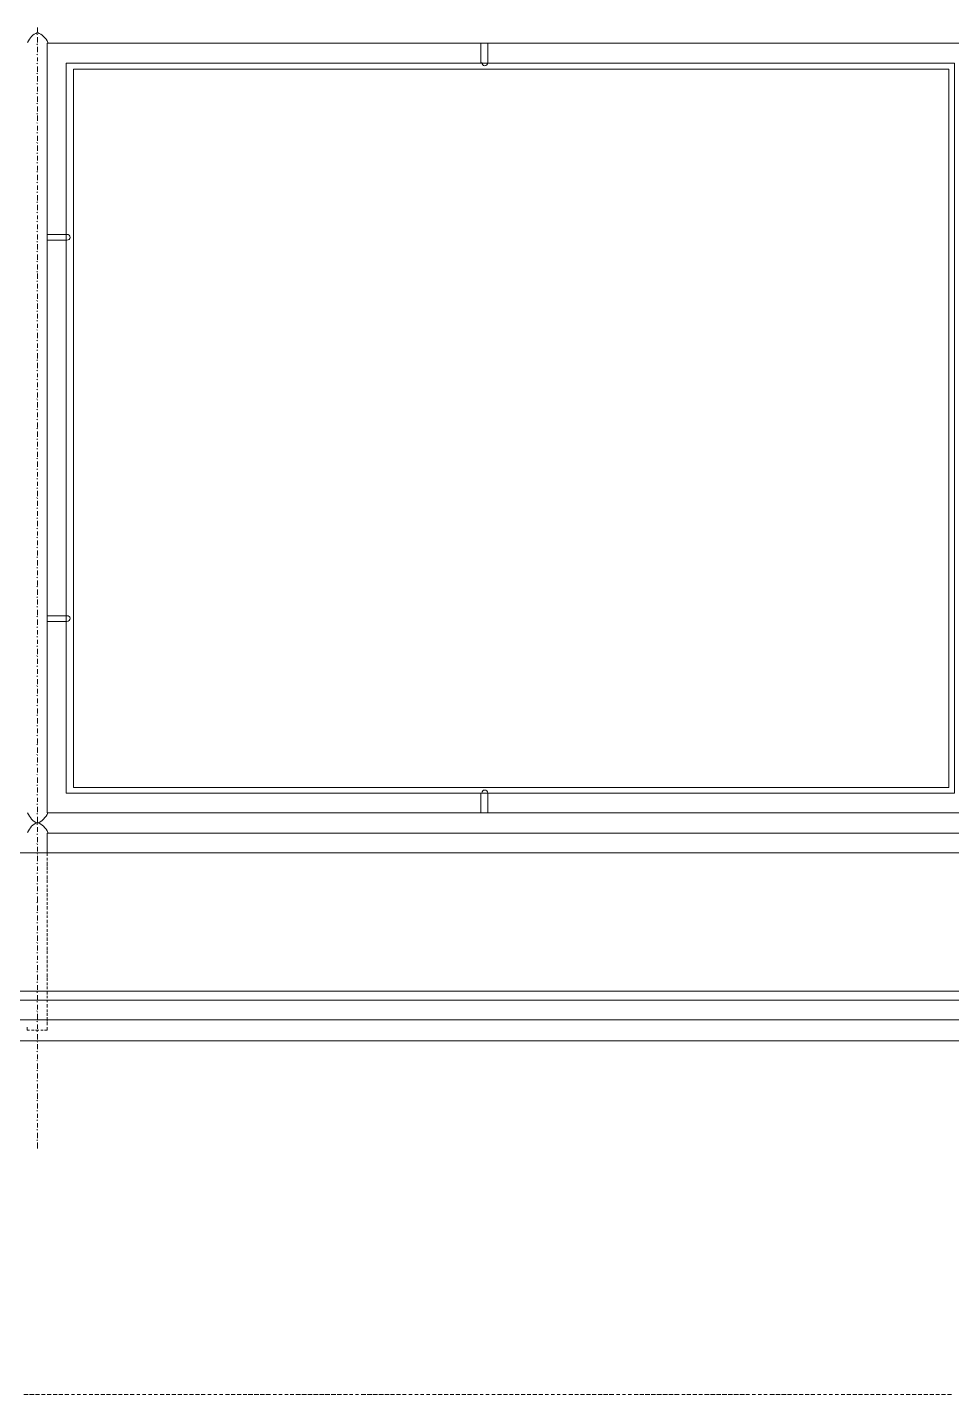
# Model space of a CAD drawing. Header units: millimetres. Extents: x 2928 to 3112, y 1220 to 1280.
# Drawn here: x 3059.067 to 3061.409, y 1233.432 to 1236.896 of the extents above; entities that cross this region are included whole.
import ezdxf

# ---------------------------------------------------------------- set-up
doc = ezdxf.new("R2010")
doc.units = ezdxf.units.MM

msp = doc.modelspace()

# ---------------------------------------------------------------- linework, layer by layer
at = {"color": 252, "linetype": 'Continuous', "lineweight": 13, "true_color": 0x989898}
for points in [[(3059.09269, 1236.87775), (3059.09103, 1236.8794), (3059.09103, 1236.8794)], [(3059.09269, 1236.88437), (3059.09269, 1236.89594), (3059.09269, 1236.89594)], [(3059.09269, 1236.8579), (3059.09269, 1236.87113), (3059.09269, 1236.87113)], [(3059.09269, 1236.85129), (3059.09103, 1236.85459), (3059.09103, 1236.85459)], [(3059.09269, 1236.83309), (3059.09269, 1236.84632), (3059.09269, 1236.84632)], [(3059.09269, 1236.82648), (3059.09103, 1236.82813), (3059.09103, 1236.82813)], [(3059.09269, 1236.80332), (3059.09103, 1236.80497), (3059.09103, 1236.80497)], [(3059.09269, 1236.80994), (3059.09269, 1236.81986), (3059.09269, 1236.81986)], [(3059.09269, 1236.77851), (3059.09103, 1236.78016), (3059.09103, 1236.78016)], [(3059.09269, 1236.78347), (3059.09269, 1236.7967), (3059.09269, 1236.7967)], [(3059.09269, 1236.75866), (3059.09269, 1236.77189), (3059.09269, 1236.77189)], [(3059.09269, 1236.75205), (3059.09103, 1236.7537), (3059.09103, 1236.7537)], [(3059.09269, 1236.73385), (3059.09269, 1236.74543), (3059.09269, 1236.74543)], [(3059.09269, 1236.72724), (3059.09103, 1236.72889), (3059.09103, 1236.72889)], [(3059.09269, 1236.70243), (3059.09103, 1236.70408), (3059.09103, 1236.70408)], [(3059.09269, 1236.70739), (3059.09269, 1236.72062), (3059.09269, 1236.72062)], [(3059.09269, 1236.68258), (3059.09269, 1236.69581), (3059.09269, 1236.69581)], [(3059.09269, 1236.67596), (3059.09103, 1236.67762), (3059.09103, 1236.67762)], [(3059.09269, 1236.65942), (3059.09269, 1236.67265), (3059.09269, 1236.67265)], [(3059.09269, 1236.65281), (3059.09103, 1236.65446), (3059.09103, 1236.65446)], [(3059.09269, 1236.628), (3059.09103, 1236.62965), (3059.09103, 1236.62965)], [(3059.09269, 1236.63461), (3059.09269, 1236.64619), (3059.09269, 1236.64619)], [(3059.09269, 1236.60153), (3059.09103, 1236.60484), (3059.09103, 1236.60484)], [(3059.09269, 1236.60815), (3059.09269, 1236.62138), (3059.09269, 1236.62138)], [(3059.09269, 1236.58334), (3059.09269, 1236.59657), (3059.09269, 1236.59657)], [(3059.09269, 1236.57672), (3059.09103, 1236.57838), (3059.09103, 1236.57838)], [(3059.09269, 1236.55853), (3059.09269, 1236.57011), (3059.09269, 1236.57011)], [(3059.09269, 1236.55191), (3059.09103, 1236.55357), (3059.09103, 1236.55357)], [(3059.09269, 1236.52876), (3059.09103, 1236.53041), (3059.09103, 1236.53041)], [(3059.09269, 1236.53372), (3059.09269, 1236.5453), (3059.09269, 1236.5453)], [(3059.09269, 1236.50891), (3059.09269, 1236.52214), (3059.09269, 1236.52214)], [(3059.09269, 1236.50229), (3059.09103, 1236.50395), (3059.09103, 1236.50395)], [(3059.09269, 1236.4841), (3059.09269, 1236.49568), (3059.09269, 1236.49568)], [(3059.09269, 1236.47748), (3059.09103, 1236.47914), (3059.09103, 1236.47914)], [(3059.09269, 1236.45267), (3059.09103, 1236.45433), (3059.09103, 1236.45433)], [(3059.09269, 1236.45764), (3059.09269, 1236.47087), (3059.09269, 1236.47087)], [(3059.09269, 1236.42621), (3059.09103, 1236.42786), (3059.09103, 1236.42786)], [(3059.09269, 1236.43283), (3059.09269, 1236.44606), (3059.09269, 1236.44606)], [(3059.09269, 1236.40967), (3059.09269, 1236.41959), (3059.09269, 1236.41959)], [(3059.09269, 1236.40305), (3059.09103, 1236.40471), (3059.09103, 1236.40471)], [(3059.09269, 1236.38486), (3059.09269, 1236.39644), (3059.09269, 1236.39644)], [(3059.09269, 1236.37824), (3059.09103, 1236.3799), (3059.09103, 1236.3799)], [(3059.09269, 1236.35178), (3059.09103, 1236.35343), (3059.09103, 1236.35343)], [(3059.09269, 1236.3584), (3059.09269, 1236.37163), (3059.09269, 1236.37163)], [(3059.09269, 1236.32697), (3059.09103, 1236.32863), (3059.09103, 1236.32863)], [(3059.09269, 1236.33359), (3059.09269, 1236.34682), (3059.09269, 1236.34682)], [(3059.09269, 1236.30712), (3059.09269, 1236.32036), (3059.09269, 1236.32036)], [(3059.09269, 1236.30216), (3059.09103, 1236.30382), (3059.09103, 1236.30382)], [(3059.09269, 1236.28231), (3059.09269, 1236.29555), (3059.09269, 1236.29555)], [(3059.09269, 1236.2757), (3059.09103, 1236.27735), (3059.09103, 1236.27735)], [(3059.09269, 1236.25254), (3059.09103, 1236.2542), (3059.09103, 1236.2542)], [(3059.09269, 1236.25916), (3059.09269, 1236.27239), (3059.09269, 1236.27239)], [(3059.09269, 1236.23435), (3059.09269, 1236.24593), (3059.09269, 1236.24593)], [(3059.09269, 1236.22773), (3059.09103, 1236.22939), (3059.09103, 1236.22939)], [(3059.09269, 1236.20788), (3059.09269, 1236.22112), (3059.09269, 1236.22112)], [(3059.09269, 1236.20127), (3059.09103, 1236.20458), (3059.09103, 1236.20458)], [(3059.09269, 1236.17646), (3059.09103, 1236.17811), (3059.09103, 1236.17811)], [(3059.09269, 1236.18307), (3059.09269, 1236.19631), (3059.09269, 1236.19631)], [(3059.09269, 1236.15165), (3059.09103, 1236.1533), (3059.09103, 1236.1533)], [(3059.09269, 1236.15826), (3059.09269, 1236.16984), (3059.09269, 1236.16984)], [(3059.09269, 1236.13511), (3059.09269, 1236.14503), (3059.09269, 1236.14503)], [(3059.09269, 1236.12849), (3059.09103, 1236.13015), (3059.09103, 1236.13015)], [(3059.09269, 1236.10864), (3059.09269, 1236.12188), (3059.09269, 1236.12188)], [(3059.09269, 1236.10203), (3059.09103, 1236.10368), (3059.09103, 1236.10368)], [(3059.09269, 1236.07722), (3059.09103, 1236.07887), (3059.09103, 1236.07887)], [(3059.09269, 1236.08383), (3059.09269, 1236.09541), (3059.09269, 1236.09541)], [(3059.09269, 1236.05241), (3059.09103, 1236.05406), (3059.09103, 1236.05406)], [(3059.09269, 1236.05737), (3059.09269, 1236.0706), (3059.09269, 1236.0706)], [(3059.09269, 1236.03256), (3059.09269, 1236.04579), (3059.09269, 1236.04579)], [(3059.09269, 1236.02595), (3059.09103, 1236.0276), (3059.09103, 1236.0276)], [(3059.09269, 1236.00279), (3059.09103, 1236.00444), (3059.09103, 1236.00444)], [(3059.09269, 1236.00941), (3059.09269, 1236.01933), (3059.09269, 1236.01933)], [(3059.09269, 1235.97798), (3059.09103, 1235.97963), (3059.09103, 1235.97963)], [(3059.09269, 1235.9846), (3059.09269, 1235.99617), (3059.09269, 1235.99617)], [(3059.09269, 1235.95813), (3059.09269, 1235.97136), (3059.09269, 1235.97136)], [(3059.09269, 1235.95152), (3059.09103, 1235.95482), (3059.09103, 1235.95482)], [(3059.09269, 1235.93332), (3059.09269, 1235.94655), (3059.09269, 1235.94655)], [(3059.09269, 1235.92671), (3059.09103, 1235.92836), (3059.09103, 1235.92836)], [(3059.09269, 1235.9019), (3059.09103, 1235.90355), (3059.09103, 1235.90355)], [(3059.09269, 1235.90851), (3059.09269, 1235.92009), (3059.09269, 1235.92009)], [(3059.09269, 1235.87874), (3059.09103, 1235.88039), (3059.09103, 1235.88039)], [(3059.09269, 1235.88205), (3059.09269, 1235.89528), (3059.09269, 1235.89528)], [(3059.09269, 1235.85889), (3059.09269, 1235.87212), (3059.09269, 1235.87212)], [(3059.09269, 1235.85228), (3059.09103, 1235.85393), (3059.09103, 1235.85393)], [(3059.09269, 1235.82747), (3059.09103, 1235.82912), (3059.09103, 1235.82912)], [(3059.09269, 1235.83408), (3059.09269, 1235.84566), (3059.09269, 1235.84566)], [(3059.09269, 1235.80266), (3059.09103, 1235.80431), (3059.09103, 1235.80431)], [(3059.09269, 1235.80762), (3059.09269, 1235.82085), (3059.09269, 1235.82085)], [(3059.09269, 1235.78281), (3059.09269, 1235.79604), (3059.09269, 1235.79604)], [(3059.09269, 1235.77619), (3059.09103, 1235.77785), (3059.09103, 1235.77785)], [(3059.09269, 1235.758), (3059.09269, 1235.76958), (3059.09269, 1235.76958)], [(3059.09269, 1235.75138), (3059.09103, 1235.75304), (3059.09103, 1235.75304)], [(3059.09269, 1235.72823), (3059.09103, 1235.72988), (3059.09103, 1235.72988)], [(3059.09269, 1235.73484), (3059.09269, 1235.74477), (3059.09269, 1235.74477)], [(3059.09269, 1235.70176), (3059.09103, 1235.70507), (3059.09103, 1235.70507)], [(3059.09269, 1235.70838), (3059.09269, 1235.72161), (3059.09269, 1235.72161)], [(3059.09269, 1235.68357), (3059.09269, 1235.6968), (3059.09269, 1235.6968)], [(3059.09269, 1235.67695), (3059.09103, 1235.67861), (3059.09103, 1235.67861)], [(3059.09269, 1235.65876), (3059.09269, 1235.67034), (3059.09269, 1235.67034)], [(3059.09269, 1235.65214), (3059.09103, 1235.6538), (3059.09103, 1235.6538)], [(3059.09269, 1235.62568), (3059.09103, 1235.62733), (3059.09103, 1235.62733)], [(3059.09269, 1235.6323), (3059.09269, 1235.64553), (3059.09269, 1235.64553)], [(3059.09269, 1235.60252), (3059.09103, 1235.60418), (3059.09103, 1235.60418)], [(3059.09269, 1235.60914), (3059.09269, 1235.61906), (3059.09269, 1235.61906)], [(3059.09269, 1235.58433), (3059.09269, 1235.59591), (3059.09269, 1235.59591)], [(3059.09269, 1235.57771), (3059.09103, 1235.57937), (3059.09103, 1235.57937)], [(3059.09269, 1235.5529), (3059.09103, 1235.55456), (3059.09103, 1235.55456)], [(3059.09269, 1235.55787), (3059.09269, 1235.5711), (3059.09269, 1235.5711)], [(3059.09269, 1235.52644), (3059.09103, 1235.52809), (3059.09103, 1235.52809)], [(3059.09269, 1235.53306), (3059.09269, 1235.54629), (3059.09269, 1235.54629)], [(3059.09269, 1235.50825), (3059.09269, 1235.51982), (3059.09269, 1235.51982)], [(3059.09269, 1235.50163), (3059.09103, 1235.50328), (3059.09103, 1235.50328)], [(3059.09269, 1235.48178), (3059.09269, 1235.49502), (3059.09269, 1235.49502)], [(3059.09269, 1235.47848), (3059.09103, 1235.48013), (3059.09103, 1235.48013)], [(3059.09269, 1235.45201), (3059.09103, 1235.45367), (3059.09103, 1235.45367)], [(3059.09269, 1235.45863), (3059.09269, 1235.47186), (3059.09269, 1235.47186)], [(3059.09269, 1235.4272), (3059.09103, 1235.42886), (3059.09103, 1235.42886)], [(3059.09269, 1235.43382), (3059.09269, 1235.44705), (3059.09269, 1235.44705)], [(3059.09269, 1235.40735), (3059.09269, 1235.42059), (3059.09269, 1235.42059)], [(3059.09269, 1235.40239), (3059.09103, 1235.40405), (3059.09103, 1235.40405)], [(3059.09269, 1235.38254), (3059.09269, 1235.39578), (3059.09269, 1235.39578)], [(3059.09269, 1235.37593), (3059.09103, 1235.37758), (3059.09103, 1235.37758)], [(3059.09269, 1235.35112), (3059.09103, 1235.35277), (3059.09103, 1235.35277)], [(3059.09269, 1235.35773), (3059.09269, 1235.36931), (3059.09269, 1235.36931)], [(3059.09269, 1235.33458), (3059.09269, 1235.3445), (3059.09269, 1235.3445)], [(3059.09269, 1235.32796), (3059.09103, 1235.32962), (3059.09103, 1235.32962)], [(3059.09269, 1235.30811), (3059.09269, 1235.32135), (3059.09269, 1235.32135)], [(3059.09269, 1235.3015), (3059.09103, 1235.30481), (3059.09103, 1235.30481)], [(3059.09269, 1235.27669), (3059.09103, 1235.27834), (3059.09103, 1235.27834)], [(3059.09269, 1235.2833), (3059.09269, 1235.29654), (3059.09269, 1235.29654)], [(3059.09269, 1235.25188), (3059.09103, 1235.25353), (3059.09103, 1235.25353)], [(3059.09269, 1235.25849), (3059.09269, 1235.27007), (3059.09269, 1235.27007)], [(3059.09269, 1235.23203), (3059.09269, 1235.24526), (3059.09269, 1235.24526)], [(3059.09269, 1235.22541), (3059.09103, 1235.22872), (3059.09103, 1235.22872)], [(3059.09269, 1235.20888), (3059.09269, 1235.22045), (3059.09269, 1235.22045)], [(3059.09269, 1235.20226), (3059.09103, 1235.20391), (3059.09103, 1235.20391)], [(3059.09269, 1235.17745), (3059.09103, 1235.1791), (3059.09103, 1235.1791)], [(3059.09269, 1235.18407), (3059.09269, 1235.19564), (3059.09269, 1235.19564)], [(3059.09269, 1235.1576), (3059.09269, 1235.17083), (3059.09269, 1235.17083)], [(3059.09269, 1235.15264), (3059.09103, 1235.15429), (3059.09103, 1235.15429)], [(3059.09269, 1235.13279), (3059.09269, 1235.14602), (3059.09269, 1235.14602)], [(3059.09269, 1235.12618), (3059.09103, 1235.12783), (3059.09103, 1235.12783)], [(3059.09269, 1235.10137), (3059.09103, 1235.10302), (3059.09103, 1235.10302)], [(3059.09269, 1235.10798), (3059.09269, 1235.11956), (3059.09269, 1235.11956)], [(3059.09269, 1235.07821), (3059.09103, 1235.07986), (3059.09103, 1235.07986)], [(3059.09269, 1235.08152), (3059.09269, 1235.09475), (3059.09269, 1235.09475)], [(3059.09269, 1235.05836), (3059.09269, 1235.07159), (3059.09269, 1235.07159)], [(3059.09269, 1235.05175), (3059.09103, 1235.05505), (3059.09103, 1235.05505)], [(3059.09269, 1235.03355), (3059.09269, 1235.04678), (3059.09269, 1235.04678)], [(3059.09269, 1235.02694), (3059.09103, 1235.02859), (3059.09103, 1235.02859)], [(3059.09269, 1235.00213), (3059.09103, 1235.00378), (3059.09103, 1235.00378)], [(3059.09269, 1235.00874), (3059.09269, 1235.02032), (3059.09269, 1235.02032)], [(3059.09269, 1234.97566), (3059.09103, 1234.97732), (3059.09103, 1234.97732)], [(3059.09269, 1234.98228), (3059.09269, 1234.99551), (3059.09269, 1234.99551)], [(3059.09269, 1234.95747), (3059.09269, 1234.9707), (3059.09269, 1234.9707)], [(3059.09269, 1234.95085), (3059.09103, 1234.95251), (3059.09103, 1234.95251)], [(3059.09269, 1234.9277), (3059.09103, 1234.92935), (3059.09103, 1234.92935)], [(3059.09269, 1234.93431), (3059.09269, 1234.94424), (3059.09269, 1234.94424)], [(3059.09269, 1234.90289), (3059.09103, 1234.90454), (3059.09103, 1234.90454)], [(3059.09269, 1234.90785), (3059.09269, 1234.92108), (3059.09269, 1234.92108)], [(3059.09269, 1234.88304), (3059.09269, 1234.89627), (3059.09269, 1234.89627)], [(3059.09269, 1234.87642), (3059.09103, 1234.87808), (3059.09103, 1234.87808)], [(3059.09269, 1234.85823), (3059.09269, 1234.86981), (3059.09269, 1234.86981)], [(3059.09269, 1234.85161), (3059.09103, 1234.85327), (3059.09103, 1234.85327)], [(3059.09269, 1234.82515), (3059.09103, 1234.82846), (3059.09103, 1234.82846)], [(3059.09269, 1234.83177), (3059.09269, 1234.845), (3059.09269, 1234.845)], [(3059.09269, 1234.80199), (3059.09103, 1234.8053), (3059.09103, 1234.8053)], [(3059.09269, 1234.80861), (3059.09269, 1234.82019), (3059.09269, 1234.82019)], [(3059.09269, 1234.7838), (3059.09269, 1234.79703), (3059.09269, 1234.79703)], [(3059.1175, 1234.79703), (3059.1175, 1234.8053), (3059.1175, 1234.8053)], [(3059.1175, 1234.78545), (3059.1175, 1234.79207), (3059.1175, 1234.79207)], [(3059.09269, 1234.77718), (3059.09103, 1234.77884), (3059.09103, 1234.77884)], [(3059.09269, 1234.75899), (3059.09269, 1234.77057), (3059.09269, 1234.77057)], [(3059.1175, 1234.77222), (3059.1175, 1234.78215), (3059.1175, 1234.78215)], [(3059.1175, 1234.7623), (3059.1175, 1234.77057), (3059.1175, 1234.77057)], [(3059.1175, 1234.75237), (3059.1175, 1234.75899), (3059.1175, 1234.75899)], [(3059.09269, 1234.75237), (3059.09103, 1234.75403), (3059.09103, 1234.75403)], [(3059.09269, 1234.72591), (3059.09103, 1234.72756), (3059.09103, 1234.72756)], [(3059.09269, 1234.73253), (3059.09269, 1234.74576), (3059.09269, 1234.74576)], [(3059.1175, 1234.73914), (3059.1175, 1234.74741), (3059.1175, 1234.74741)], [(3059.1175, 1234.72922), (3059.1175, 1234.73749), (3059.1175, 1234.73749)], [(3059.1175, 1234.71764), (3059.1175, 1234.72426), (3059.1175, 1234.72426)], [(3059.09269, 1234.7011), (3059.09103, 1234.70275), (3059.09103, 1234.70275)], [(3059.09269, 1234.70772), (3059.09269, 1234.71929), (3059.09269, 1234.71929)], [(3059.09269, 1234.68125), (3059.09269, 1234.69448), (3059.09269, 1234.69448)], [(3059.1175, 1234.70606), (3059.1175, 1234.71433), (3059.1175, 1234.71433)], [(3059.1175, 1234.69448), (3059.1175, 1234.70275), (3059.1175, 1234.70275)], [(3059.1175, 1234.68456), (3059.1175, 1234.69118), (3059.1175, 1234.69118)], [(3059.09269, 1234.67794), (3059.09103, 1234.6796), (3059.09103, 1234.6796)], [(3059.09269, 1234.65313), (3059.09103, 1234.65479), (3059.09103, 1234.65479)], [(3059.09269, 1234.6581), (3059.09269, 1234.67133), (3059.09269, 1234.67133)], [(3059.1175, 1234.67298), (3059.1175, 1234.6796), (3059.1175, 1234.6796)], [(3059.1175, 1234.6614), (3059.1175, 1234.66967), (3059.1175, 1234.66967)], [(3059.1175, 1234.64983), (3059.1175, 1234.65644), (3059.1175, 1234.65644)], [(3059.09269, 1234.62667), (3059.09103, 1234.62833), (3059.09103, 1234.62833)], [(3059.09269, 1234.63329), (3059.09269, 1234.64652), (3059.09269, 1234.64652)], [(3059.09269, 1234.60848), (3059.09269, 1234.62006), (3059.09269, 1234.62006)], [(3059.1175, 1234.6399), (3059.1175, 1234.64652), (3059.1175, 1234.64652)], [(3059.1175, 1234.62667), (3059.1175, 1234.63494), (3059.1175, 1234.63494)], [(3059.1175, 1234.61675), (3059.1175, 1234.62336), (3059.1175, 1234.62336)], [(3059.09269, 1234.60186), (3059.09103, 1234.60352), (3059.09103, 1234.60352)], [(3059.09269, 1234.58201), (3059.09269, 1234.59525), (3059.09269, 1234.59525)], [(3059.1175, 1234.60517), (3059.1175, 1234.61179), (3059.1175, 1234.61179)], [(3059.1175, 1234.59359), (3059.1175, 1234.60186), (3059.1175, 1234.60186)], [(3059.1175, 1234.58201), (3059.1175, 1234.59028), (3059.1175, 1234.59028)], [(3059.09269, 1234.5754), (3059.09103, 1234.57871), (3059.09103, 1234.57871)], [(3059.09269, 1234.55059), (3059.09103, 1234.55224), (3059.09103, 1234.55224)], [(3059.09269, 1234.5572), (3059.09269, 1234.57044), (3059.09269, 1234.57044)], [(3059.1175, 1234.57209), (3059.1175, 1234.57871), (3059.1175, 1234.57871)], [(3059.1175, 1234.55886), (3059.1175, 1234.56713), (3059.1175, 1234.56713)], [(3059.1175, 1234.54893), (3059.1175, 1234.5572), (3059.1175, 1234.5572)], [(3059.09269, 1234.52743), (3059.09103, 1234.52909), (3059.09103, 1234.52909)], [(3059.09269, 1234.53405), (3059.09269, 1234.54397), (3059.09269, 1234.54397)], [(3059.09269, 1234.50758), (3059.09269, 1234.52082), (3059.09269, 1234.52082)], [(3059.1175, 1234.53736), (3059.1175, 1234.54397), (3059.1175, 1234.54397)], [(3059.1175, 1234.52578), (3059.1175, 1234.53405), (3059.1175, 1234.53405)], [(3059.1175, 1234.5142), (3059.1175, 1234.52247), (3059.1175, 1234.52247)], [(3059.09269, 1234.50262), (3059.09103, 1234.50428), (3059.09103, 1234.50428)], [(3059.09269, 1234.48277), (3059.09269, 1234.49601), (3059.09269, 1234.49601)], [(3059.1175, 1234.50428), (3059.1175, 1234.51089), (3059.1175, 1234.51089)], [(3059.1175, 1234.49104), (3059.1175, 1234.49931), (3059.1175, 1234.49931)], [(3059.1175, 1234.48112), (3059.1175, 1234.48939), (3059.1175, 1234.48939)], [(3077.85553, 1234.45466), (3057.29315, 1234.45466), (3057.29315, 1234.45466)], [(3059.09269, 1234.47616), (3059.09103, 1234.47781), (3059.09103, 1234.47781)], [(3059.09269, 1234.45135), (3059.09103, 1234.453), (3059.09103, 1234.453)], [(3059.09269, 1234.45796), (3059.09269, 1234.46954), (3059.09269, 1234.46954)], [(3059.09269, 1234.4315), (3059.09269, 1234.44473), (3059.09269, 1234.44473)], [(3059.1175, 1234.46954), (3059.1175, 1234.47616), (3059.1175, 1234.47616)], [(3059.1175, 1234.45962), (3059.1175, 1234.46623), (3059.1175, 1234.46623)], [(3059.1175, 1234.44639), (3059.1175, 1234.45466), (3059.1175, 1234.45466)], [(3059.09269, 1234.42654), (3059.09103, 1234.42819), (3059.09103, 1234.42819)], [(3059.09269, 1234.40834), (3059.09269, 1234.41992), (3059.09269, 1234.41992)], [(3059.1175, 1234.43646), (3059.1175, 1234.44308), (3059.1175, 1234.44308)], [(3059.1175, 1234.42654), (3059.1175, 1234.4315), (3059.1175, 1234.4315)], [(3059.1175, 1234.41331), (3059.1175, 1234.42158), (3059.1175, 1234.42158)], [(3059.09269, 1234.40173), (3059.09103, 1234.40504), (3059.09103, 1234.40504)], [(3059.09269, 1234.37692), (3059.09103, 1234.37857), (3059.09103, 1234.37857)], [(3059.09269, 1234.38353), (3059.09269, 1234.39677), (3059.09269, 1234.39677)], [(3059.1175, 1234.40173), (3059.1175, 1234.40834), (3059.1175, 1234.40834)], [(3059.1175, 1234.3918), (3059.1175, 1234.39842), (3059.1175, 1234.39842)], [(3059.1175, 1234.37857), (3059.1175, 1234.3885), (3059.1175, 1234.3885)], [(3059.1175, 1234.36865), (3059.1175, 1234.37692), (3059.1175, 1234.37692)], [(3059.06622, 1234.36369), (3059.06622, 1234.35542), (3059.07284, 1234.35542)], [(3059.0778, 1234.35542), (3059.08442, 1234.35542), (3059.08442, 1234.35542)], [(3059.08772, 1234.35542), (3059.09599, 1234.35542), (3059.09599, 1234.35542)], [(3059.09269, 1234.35211), (3059.09103, 1234.35376), (3059.09103, 1234.35376)], [(3059.09269, 1234.35873), (3059.09269, 1234.3703), (3059.09269, 1234.3703)], [(3059.09269, 1234.33226), (3059.09269, 1234.34549), (3059.09269, 1234.34549)], [(3059.10096, 1234.35542), (3059.10757, 1234.35542), (3059.10757, 1234.35542)], [(3059.11088, 1234.35542), (3059.1175, 1234.35542), (3059.1175, 1234.36369)], [(3059.09269, 1234.32565), (3059.09103, 1234.32895), (3059.09103, 1234.32895)], [(3059.09269, 1234.30745), (3059.09269, 1234.32068), (3059.09269, 1234.32068)], [(3059.09269, 1234.30084), (3059.09103, 1234.30249), (3059.09103, 1234.30249)], [(3059.09269, 1234.27768), (3059.09103, 1234.27933), (3059.09103, 1234.27933)], [(3059.09269, 1234.28264), (3059.09269, 1234.29422), (3059.09269, 1234.29422)], [(3059.09269, 1234.25783), (3059.09269, 1234.27106), (3059.09269, 1234.27106)], [(3059.09269, 1234.25287), (3059.09103, 1234.25452), (3059.09103, 1234.25452)], [(3059.09269, 1234.23302), (3059.09269, 1234.24625), (3059.09269, 1234.24625)], [(3059.09269, 1234.22641), (3059.09103, 1234.22806), (3059.09103, 1234.22806)], [(3059.09269, 1234.2016), (3059.09103, 1234.20325), (3059.09103, 1234.20325)], [(3059.09269, 1234.20821), (3059.09269, 1234.21979), (3059.09269, 1234.21979)], [(3059.09269, 1234.17679), (3059.09103, 1234.17844), (3059.09103, 1234.17844)], [(3059.09269, 1234.18175), (3059.09269, 1234.19498), (3059.09269, 1234.19498)], [(3059.09269, 1234.15694), (3059.09269, 1234.17017), (3059.09269, 1234.17017)], [(3059.09269, 1234.15032), (3059.09103, 1234.15198), (3059.09103, 1234.15198)], [(3059.09269, 1234.13378), (3059.09269, 1234.14371), (3059.09269, 1234.14371)], [(3059.09269, 1234.12717), (3059.09103, 1234.12882), (3059.09103, 1234.12882)], [(3059.09269, 1234.10236), (3059.09103, 1234.10401), (3059.09103, 1234.10401)], [(3059.09269, 1234.10897), (3059.09269, 1234.12055), (3059.09269, 1234.12055)], [(3059.09269, 1234.07589), (3059.09103, 1234.07755), (3059.09103, 1234.07755)], [(3059.09269, 1234.08251), (3059.09269, 1234.09574), (3059.09269, 1234.09574)], [(3059.09269, 1234.05605), (3059.09269, 1234.07093), (3059.09269, 1234.07093)], [(3059.06953, 1233.43249), (3059.05795, 1233.43249), (3059.05795, 1233.43249)], [(3059.08442, 1233.43249), (3059.07284, 1233.43249), (3059.07284, 1233.43249)], [(3059.09765, 1233.43249), (3059.08772, 1233.43249), (3059.08772, 1233.43249)], [(3059.11253, 1233.43249), (3059.10261, 1233.43249), (3059.10261, 1233.43249)], [(3059.12742, 1233.43249), (3059.1175, 1233.43249), (3059.1175, 1233.43249)], [(3059.14231, 1233.43249), (3059.13238, 1233.43249), (3059.13238, 1233.43249)], [(3059.15719, 1233.43249), (3059.14727, 1233.43249), (3059.14727, 1233.43249)], [(3059.17208, 1233.43249), (3059.16215, 1233.43249), (3059.16215, 1233.43249)], [(3059.18696, 1233.43249), (3059.17869, 1233.43249), (3059.17869, 1233.43249)], [(3059.20185, 1233.43249), (3059.19358, 1233.43249), (3059.19358, 1233.43249)], [(3059.21674, 1233.43249), (3059.20847, 1233.43249), (3059.20847, 1233.43249)], [(3059.23328, 1233.43249), (3059.22335, 1233.43249), (3059.22335, 1233.43249)], [(3059.24816, 1233.43249), (3059.23824, 1233.43249), (3059.23824, 1233.43249)], [(3059.26305, 1233.43249), (3059.25312, 1233.43249), (3059.25312, 1233.43249)], [(3059.27793, 1233.43249), (3059.26801, 1233.43249), (3059.26801, 1233.43249)], [(3059.29282, 1233.43249), (3059.2829, 1233.43249), (3059.2829, 1233.43249)], [(3059.3077, 1233.43249), (3059.29778, 1233.43249), (3059.29778, 1233.43249)], [(3059.32259, 1233.43249), (3059.31267, 1233.43249), (3059.31267, 1233.43249)], [(3059.33748, 1233.43249), (3059.32755, 1233.43249), (3059.32755, 1233.43249)], [(3059.35236, 1233.43249), (3059.34409, 1233.43249), (3059.34409, 1233.43249)], [(3059.36725, 1233.43249), (3059.35898, 1233.43249), (3059.35898, 1233.43249)], [(3059.38213, 1233.43249), (3059.37386, 1233.43249), (3059.37386, 1233.43249)], [(3059.39702, 1233.43249), (3059.38875, 1233.43249), (3059.38875, 1233.43249)], [(3059.41356, 1233.43249), (3059.40364, 1233.43249), (3059.40364, 1233.43249)], [(3059.42845, 1233.43249), (3059.41852, 1233.43249), (3059.41852, 1233.43249)], [(3059.44333, 1233.43249), (3059.43341, 1233.43249), (3059.43341, 1233.43249)], [(3059.45822, 1233.43249), (3059.44829, 1233.43249), (3059.44829, 1233.43249)], [(3059.4731, 1233.43249), (3059.46318, 1233.43249), (3059.46318, 1233.43249)], [(3059.48799, 1233.43249), (3059.47807, 1233.43249), (3059.47807, 1233.43249)], [(3059.50288, 1233.43249), (3059.49295, 1233.43249), (3059.49295, 1233.43249)], [(3059.51776, 1233.43249), (3059.50784, 1233.43249), (3059.50784, 1233.43249)], [(3059.53265, 1233.43249), (3059.52438, 1233.43249), (3059.52438, 1233.43249)], [(3059.54753, 1233.43249), (3059.53926, 1233.43249), (3059.53926, 1233.43249)], [(3059.56242, 1233.43249), (3059.55415, 1233.43249), (3059.55415, 1233.43249)], [(3059.57896, 1233.43249), (3059.56904, 1233.43249), (3059.56904, 1233.43249)], [(3059.59384, 1233.43249), (3059.58392, 1233.43249), (3059.58392, 1233.43249)], [(3059.60873, 1233.43249), (3059.59881, 1233.43249), (3059.59881, 1233.43249)], [(3059.62362, 1233.43249), (3059.61369, 1233.43249), (3059.61369, 1233.43249)], [(3059.6385, 1233.43249), (3059.62692, 1233.43249), (3059.62692, 1233.43249)], [(3059.65339, 1233.43249), (3059.64181, 1233.43249), (3059.64181, 1233.43249)], [(3059.66827, 1233.43249), (3059.6567, 1233.43249), (3059.6567, 1233.43249)], [(3059.68316, 1233.43249), (3059.67158, 1233.43249), (3059.67158, 1233.43249)], [(3059.69805, 1233.43249), (3059.68978, 1233.43249), (3059.68978, 1233.43249)], [(3059.71293, 1233.43249), (3059.70466, 1233.43249), (3059.70466, 1233.43249)], [(3059.72782, 1233.43249), (3059.71955, 1233.43249), (3059.71955, 1233.43249)], [(3059.7427, 1233.43249), (3059.73278, 1233.43249), (3059.73278, 1233.43249)], [(3059.75924, 1233.43249), (3059.74767, 1233.43249), (3059.74767, 1233.43249)], [(3059.77413, 1233.43249), (3059.76255, 1233.43249), (3059.76255, 1233.43249)], [(3059.78902, 1233.43249), (3059.77744, 1233.43249), (3059.77744, 1233.43249)], [(3059.8039, 1233.43249), (3059.79232, 1233.43249), (3059.79232, 1233.43249)], [(3059.81879, 1233.43249), (3059.80721, 1233.43249), (3059.80721, 1233.43249)], [(3059.83367, 1233.43249), (3059.8221, 1233.43249), (3059.8221, 1233.43249)], [(3059.84856, 1233.43249), (3059.83698, 1233.43249), (3059.83698, 1233.43249)], [(3059.86344, 1233.43249), (3059.85187, 1233.43249), (3059.85187, 1233.43249)], [(3059.87833, 1233.43249), (3059.86841, 1233.43249), (3059.86841, 1233.43249)], [(3059.89156, 1233.43249), (3059.88329, 1233.43249), (3059.88329, 1233.43249)], [(3059.90645, 1233.43249), (3059.89818, 1233.43249), (3059.89818, 1233.43249)], [(3059.92464, 1233.43249), (3059.91306, 1233.43249), (3059.91306, 1233.43249)], [(3059.93953, 1233.43249), (3059.92795, 1233.43249), (3059.92795, 1233.43249)], [(3059.95441, 1233.43249), (3059.94284, 1233.43249), (3059.94284, 1233.43249)], [(3059.9693, 1233.43249), (3059.95772, 1233.43249), (3059.95772, 1233.43249)], [(3059.98419, 1233.43249), (3059.97261, 1233.43249), (3059.97261, 1233.43249)], [(3059.99742, 1233.43249), (3059.98749, 1233.43249), (3059.98749, 1233.43249)], [(3060.0123, 1233.43249), (3060.00238, 1233.43249), (3060.00238, 1233.43249)], [(3060.02719, 1233.43249), (3060.01727, 1233.43249), (3060.01727, 1233.43249)], [(3060.04208, 1233.43249), (3060.03381, 1233.43249), (3060.03381, 1233.43249)], [(3060.05696, 1233.43249), (3060.04869, 1233.43249), (3060.04869, 1233.43249)], [(3060.07185, 1233.43249), (3060.06358, 1233.43249), (3060.06358, 1233.43249)], [(3060.08673, 1233.43249), (3060.07846, 1233.43249), (3060.07846, 1233.43249)], [(3060.10327, 1233.43249), (3060.09335, 1233.43249), (3060.09335, 1233.43249)], [(3060.11816, 1233.43249), (3060.10824, 1233.43249), (3060.10824, 1233.43249)], [(3060.13305, 1233.43249), (3060.12312, 1233.43249), (3060.12312, 1233.43249)], [(3060.14793, 1233.43249), (3060.13801, 1233.43249), (3060.13801, 1233.43249)], [(3060.16282, 1233.43249), (3060.15289, 1233.43249), (3060.15289, 1233.43249)], [(3060.1777, 1233.43249), (3060.16778, 1233.43249), (3060.16778, 1233.43249)], [(3060.19259, 1233.43249), (3060.18266, 1233.43249), (3060.18266, 1233.43249)], [(3060.20747, 1233.43249), (3060.19755, 1233.43249), (3060.19755, 1233.43249)], [(3060.22236, 1233.43249), (3060.21409, 1233.43249), (3060.21409, 1233.43249)], [(3060.23725, 1233.43249), (3060.22898, 1233.43249), (3060.22898, 1233.43249)], [(3060.25213, 1233.43249), (3060.24386, 1233.43249), (3060.24386, 1233.43249)], [(3060.26867, 1233.43249), (3060.25875, 1233.43249), (3060.25875, 1233.43249)], [(3060.28356, 1233.43249), (3060.27363, 1233.43249), (3060.27363, 1233.43249)], [(3060.29844, 1233.43249), (3060.28852, 1233.43249), (3060.28852, 1233.43249)], [(3060.31333, 1233.43249), (3060.30341, 1233.43249), (3060.30341, 1233.43249)], [(3060.32822, 1233.43249), (3060.31829, 1233.43249), (3060.31829, 1233.43249)], [(3060.3431, 1233.43249), (3060.33318, 1233.43249), (3060.33318, 1233.43249)], [(3060.35799, 1233.43249), (3060.34806, 1233.43249), (3060.34806, 1233.43249)], [(3060.37287, 1233.43249), (3060.36295, 1233.43249), (3060.36295, 1233.43249)], [(3060.38776, 1233.43249), (3060.37949, 1233.43249), (3060.37949, 1233.43249)], [(3060.40265, 1233.43249), (3060.39438, 1233.43249), (3060.39438, 1233.43249)], [(3060.41753, 1233.43249), (3060.40926, 1233.43249), (3060.40926, 1233.43249)], [(3060.43242, 1233.43249), (3060.42415, 1233.43249), (3060.42415, 1233.43249)], [(3060.44896, 1233.43249), (3060.43903, 1233.43249), (3060.43903, 1233.43249)], [(3060.46384, 1233.43249), (3060.45392, 1233.43249), (3060.45392, 1233.43249)], [(3060.47873, 1233.43249), (3060.4688, 1233.43249), (3060.4688, 1233.43249)], [(3060.49361, 1233.43249), (3060.48369, 1233.43249), (3060.48369, 1233.43249)], [(3060.5085, 1233.43249), (3060.49858, 1233.43249), (3060.49858, 1233.43249)], [(3060.52339, 1233.43249), (3060.51346, 1233.43249), (3060.51346, 1233.43249)], [(3060.53827, 1233.43249), (3060.52669, 1233.43249), (3060.52669, 1233.43249)], [(3060.55316, 1233.43249), (3060.54158, 1233.43249), (3060.54158, 1233.43249)], [(3060.56804, 1233.43249), (3060.55977, 1233.43249), (3060.55977, 1233.43249)], [(3060.58293, 1233.43249), (3060.57466, 1233.43249), (3060.57466, 1233.43249)], [(3060.59782, 1233.43249), (3060.58955, 1233.43249), (3060.58955, 1233.43249)], [(3060.61436, 1233.43249), (3060.60443, 1233.43249), (3060.60443, 1233.43249)], [(3060.62924, 1233.43249), (3060.61932, 1233.43249), (3060.61932, 1233.43249)], [(3060.64413, 1233.43249), (3060.63255, 1233.43249), (3060.63255, 1233.43249)], [(3060.65901, 1233.43249), (3060.64744, 1233.43249), (3060.64744, 1233.43249)], [(3060.6739, 1233.43249), (3060.66232, 1233.43249), (3060.66232, 1233.43249)], [(3060.68879, 1233.43249), (3060.67721, 1233.43249), (3060.67721, 1233.43249)], [(3060.70367, 1233.43249), (3060.69209, 1233.43249), (3060.69209, 1233.43249)], [(3060.71856, 1233.43249), (3060.70698, 1233.43249), (3060.70698, 1233.43249)], [(3060.73344, 1233.43249), (3060.72517, 1233.43249), (3060.72517, 1233.43249)], [(3060.74833, 1233.43249), (3060.7384, 1233.43249), (3060.7384, 1233.43249)], [(3060.76321, 1233.43249), (3060.75329, 1233.43249), (3060.75329, 1233.43249)], [(3060.7781, 1233.43249), (3060.76818, 1233.43249), (3060.76818, 1233.43249)], [(3060.79464, 1233.43249), (3060.78306, 1233.43249), (3060.78306, 1233.43249)], [(3060.80953, 1233.43249), (3060.79795, 1233.43249), (3060.79795, 1233.43249)], [(3060.82441, 1233.43249), (3060.81283, 1233.43249), (3060.81283, 1233.43249)], [(3060.8393, 1233.43249), (3060.82772, 1233.43249), (3060.82772, 1233.43249)], [(3060.85418, 1233.43249), (3060.84261, 1233.43249), (3060.84261, 1233.43249)], [(3060.86907, 1233.43249), (3060.85749, 1233.43249), (3060.85749, 1233.43249)], [(3060.88396, 1233.43249), (3060.87238, 1233.43249), (3060.87238, 1233.43249)], [(3060.89719, 1233.43249), (3060.88726, 1233.43249), (3060.88726, 1233.43249)], [(3060.91207, 1233.43249), (3060.9038, 1233.43249), (3060.9038, 1233.43249)], [(3060.92696, 1233.43249), (3060.91869, 1233.43249), (3060.91869, 1233.43249)], [(3060.94185, 1233.43249), (3060.93358, 1233.43249), (3060.93358, 1233.43249)], [(3060.96004, 1233.43249), (3060.94846, 1233.43249), (3060.94846, 1233.43249)], [(3060.97493, 1233.43249), (3060.96335, 1233.43249), (3060.96335, 1233.43249)], [(3060.98981, 1233.43249), (3060.97823, 1233.43249), (3060.97823, 1233.43249)], [(3061.00304, 1233.43249), (3060.99312, 1233.43249), (3060.99312, 1233.43249)], [(3061.01793, 1233.43249), (3061.008, 1233.43249), (3061.008, 1233.43249)], [(3061.03281, 1233.43249), (3061.02289, 1233.43249), (3061.02289, 1233.43249)], [(3061.0477, 1233.43249), (3061.03778, 1233.43249), (3061.03778, 1233.43249)], [(3061.06259, 1233.43249), (3061.05266, 1233.43249), (3061.05266, 1233.43249)], [(3061.07747, 1233.43249), (3061.0692, 1233.43249), (3061.0692, 1233.43249)], [(3061.09236, 1233.43249), (3061.08409, 1233.43249), (3061.08409, 1233.43249)], [(3061.10724, 1233.43249), (3061.09897, 1233.43249), (3061.09897, 1233.43249)], [(3061.12213, 1233.43249), (3061.11386, 1233.43249), (3061.11386, 1233.43249)], [(3061.13867, 1233.43249), (3061.12875, 1233.43249), (3061.12875, 1233.43249)], [(3061.15356, 1233.43249), (3061.14363, 1233.43249), (3061.14363, 1233.43249)], [(3061.16844, 1233.43249), (3061.15852, 1233.43249), (3061.15852, 1233.43249)], [(3061.18333, 1233.43249), (3061.1734, 1233.43249), (3061.1734, 1233.43249)], [(3061.19821, 1233.43249), (3061.18829, 1233.43249), (3061.18829, 1233.43249)], [(3061.2131, 1233.43249), (3061.20318, 1233.43249), (3061.20318, 1233.43249)], [(3061.22799, 1233.43249), (3061.21806, 1233.43249), (3061.21806, 1233.43249)], [(3061.24287, 1233.43249), (3061.23295, 1233.43249), (3061.23295, 1233.43249)], [(3061.25776, 1233.43249), (3061.24949, 1233.43249), (3061.24949, 1233.43249)], [(3061.27264, 1233.43249), (3061.26437, 1233.43249), (3061.26437, 1233.43249)], [(3061.28753, 1233.43249), (3061.27926, 1233.43249), (3061.27926, 1233.43249)], [(3061.30407, 1233.43249), (3061.29414, 1233.43249), (3061.29414, 1233.43249)], [(3061.31895, 1233.43249), (3061.30903, 1233.43249), (3061.30903, 1233.43249)], [(3061.33384, 1233.43249), (3061.32392, 1233.43249), (3061.32392, 1233.43249)], [(3061.34873, 1233.43249), (3061.3388, 1233.43249), (3061.3388, 1233.43249)], [(3061.36361, 1233.43249), (3061.35369, 1233.43249), (3061.35369, 1233.43249)], [(3061.3785, 1233.43249), (3061.36857, 1233.43249), (3061.36857, 1233.43249)], [(3061.39338, 1233.43249), (3061.38346, 1233.43249), (3061.38346, 1233.43249)], [(3061.40827, 1233.43249), (3061.39835, 1233.43249), (3061.39835, 1233.43249)]]:
    msp.add_lwpolyline(points, dxfattribs=at)
at = {"color": 7, "linetype": 'Continuous', "lineweight": 5, "true_color": 0x000007}
for points in [[(3061.46781, 1234.9062), (3061.46781, 1236.85625), (3059.1175, 1236.85625)], [(3059.1175, 1234.9062), (3059.1175, 1236.85625), (3059.1175, 1236.85625)], [(3060.21574, 1236.80497), (3060.21574, 1236.85625), (3060.23394, 1236.85625)], [(3060.23394, 1236.85625), (3060.23394, 1236.80497), (3060.23394, 1236.80497)], [(3059.1175, 1236.37163), (3059.16546, 1236.37163), (3059.16546, 1236.37163)], [(3059.16546, 1236.35674), (3059.1175, 1236.35674), (3059.1175, 1236.37163)], [(3059.16546, 1235.4057), (3059.1175, 1235.4057), (3059.1175, 1235.39081)], [(3059.1175, 1235.39081), (3059.16546, 1235.39081), (3059.16546, 1235.39081)], [(3060.21574, 1234.95581), (3060.21574, 1234.9062), (3060.23394, 1234.9062)], [(3060.23394, 1234.9062), (3060.23394, 1234.95581), (3060.23394, 1234.95581)], [(3061.46781, 1234.9062), (3059.1175, 1234.9062), (3059.1175, 1234.9062)], [(3061.46781, 1234.85492), (3059.1175, 1234.85492), (3059.1175, 1234.85492)], [(3059.1175, 1234.8053), (3059.1175, 1234.85492), (3059.1175, 1234.85492)]]:
    msp.add_lwpolyline(points, dxfattribs=at)
for points in [[(3059.16546, 1236.80497), (3061.41654, 1236.80497), (3061.41654, 1234.95581), (3059.16546, 1234.95581)], [(3061.40165, 1234.9707), (3059.18366, 1234.9707), (3059.18366, 1236.79009), (3061.40165, 1236.79009)]]:
    msp.add_lwpolyline(points, close=True, dxfattribs=at)
at = {"color": 7, "linetype": 'Continuous', "lineweight": 20, "true_color": 0x000007}
msp.add_lwpolyline([(3074.45824, 1234.44969), (3074.45824, 1234.8053), (3056.8168, 1234.8053)], dxfattribs=at)
at = {"color": 252, "linetype": 'Continuous', "lineweight": 5, "true_color": 0x989898}
for points in [[(3057.2948, 1234.45466), (3097.80098, 1234.45466), (3097.80098, 1234.45466)], [(3057.2948, 1234.38188), (3097.80098, 1234.38188), (3097.80098, 1234.38188)], [(3056.81845, 1234.32895), (3098.20124, 1234.32895), (3098.20124, 1234.32895)]]:
    msp.add_lwpolyline(points, dxfattribs=at)
at = {"color": 7, "linetype": 'Continuous', "lineweight": 9, "true_color": 0x000007}
msp.add_lwpolyline([(3097.80098, 1234.4315), (3057.2948, 1234.4315), (3057.2948, 1234.4315)], dxfattribs=at)
at = {"color": 7, "linetype": 'Continuous', "lineweight": 5, "true_color": 0x000007}
for points in [[(3059.09269, 1236.88271), (3059.08111, 1236.87775), (3059.07284, 1236.86948), (3059.06788, 1236.8579)], [(3059.11915, 1236.8579), (3059.11419, 1236.86948), (3059.10426, 1236.87775), (3059.09269, 1236.88271)], [(3059.06788, 1234.9062), (3059.07284, 1234.89462), (3059.08111, 1234.88469), (3059.09269, 1234.87973)], [(3059.09269, 1234.87973), (3059.10426, 1234.88469), (3059.11419, 1234.89462), (3059.11915, 1234.9062)], [(3059.09269, 1234.88139), (3059.08111, 1234.87808), (3059.07284, 1234.86815), (3059.06788, 1234.85658)], [(3059.11915, 1234.85658), (3059.11419, 1234.86815), (3059.10426, 1234.87808), (3059.09269, 1234.88139)]]:
    msp.add_open_spline(points, degree=3, dxfattribs=at)
for points in [[(3060.21905, 1236.80663), (3060.21905, 1236.80167), (3060.22236, 1236.79836), (3060.22567, 1236.79836), (3060.22567, 1236.79836), (3060.23063, 1236.79836), (3060.23394, 1236.80167), (3060.23394, 1236.80663)], [(3059.16712, 1236.35674), (3059.17208, 1236.35674), (3059.17539, 1236.36005), (3059.17539, 1236.36336), (3059.17539, 1236.36336), (3059.17539, 1236.36832), (3059.17208, 1236.37163), (3059.16712, 1236.37163)], [(3059.16712, 1235.39081), (3059.17208, 1235.39081), (3059.17539, 1235.39412), (3059.17539, 1235.39908), (3059.17539, 1235.39908), (3059.17539, 1235.40239), (3059.17208, 1235.4057), (3059.16712, 1235.4057)], [(3060.23394, 1234.95581), (3060.23394, 1234.96078), (3060.23063, 1234.96408), (3060.22567, 1234.96408), (3060.22567, 1234.96408), (3060.22236, 1234.96408), (3060.21905, 1234.96078), (3060.21905, 1234.95581)]]:
    msp.add_open_spline(points, degree=3, knots=[0, 0, 0, 0, 0.125, 0.125, 0.125, 0.125001, 1, 1, 1, 1], dxfattribs=at)

doc.saveas('drawing.dxf')
